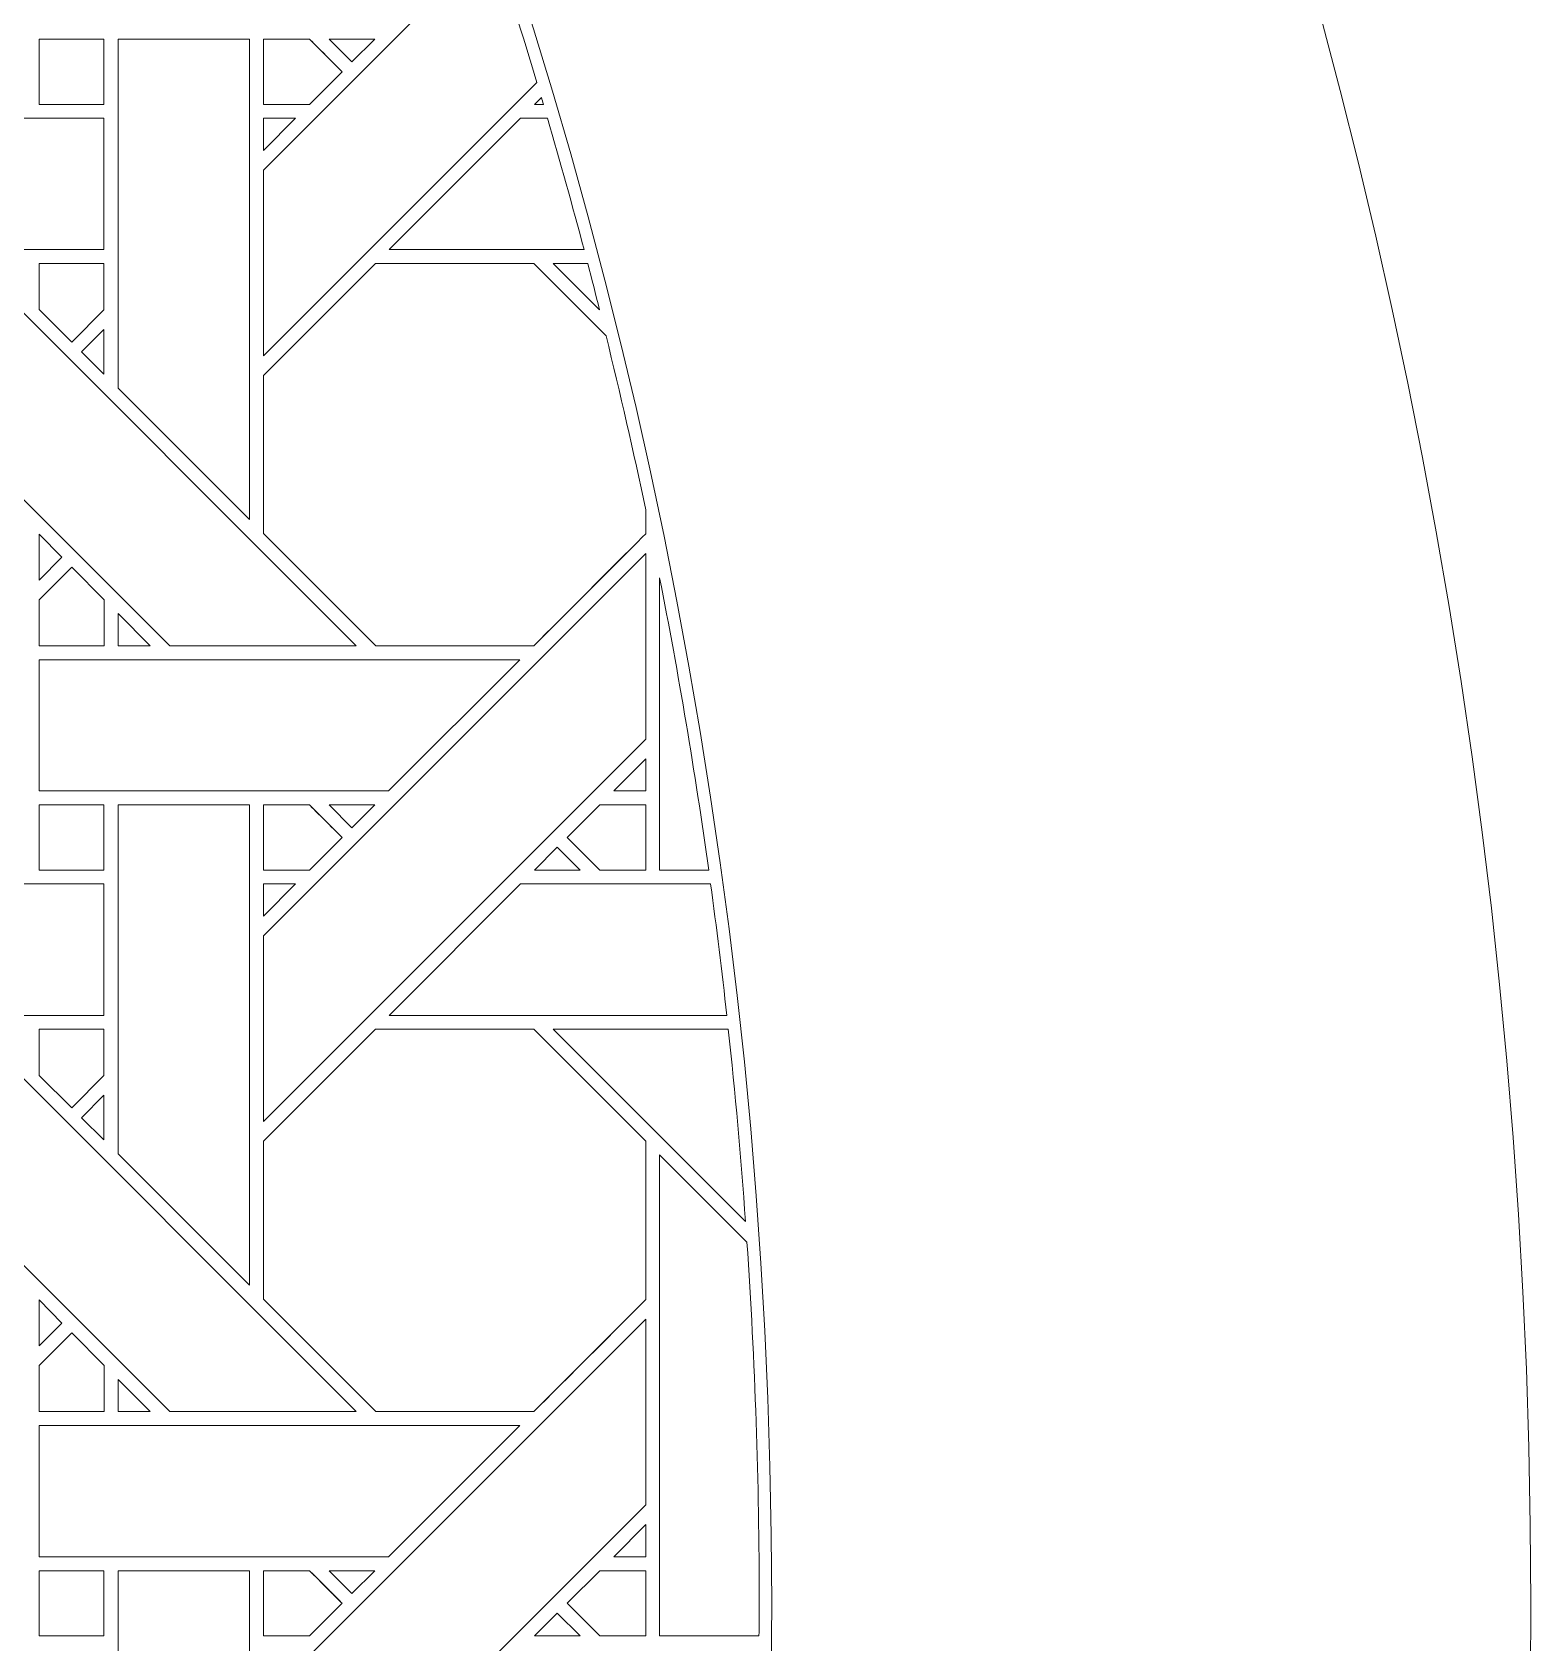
# Model space of a CAD drawing. Header units: inches. Extents: x 4.9 to 19.9, y 1.6 to 16.6.
# Drawn here: x 18.026 to 19.883, y 9.046 to 11.041 of the extents above; entities that cross this region are included whole.
import ezdxf

# ---------------------------------------------------------------- set-up
doc = ezdxf.new("R2010")
doc.units = ezdxf.units.IN
doc.header["$MEASUREMENT"] = 0
doc.layers.add('Design', color=7, linetype='Continuous', lineweight=0)

msp = doc.modelspace()

# ---------------------------------------------------------------- linework, layer by layer
at = {"layer": 'Design'}
for points, knots in [([(12.3829, 16.5948), (8.2407, 16.5948), (4.8829, 13.2369), (4.8829, 9.0948), (4.8829, 4.9526), (8.2407, 1.5948), (12.3829, 1.5948), (16.525, 1.5948), (19.8829, 4.9526), (19.8829, 9.0948), (19.8829, 13.2369), (16.525, 16.5948), (12.3829, 16.5948)], [0, 0, 0, 0, 1, 1, 1, 2, 2, 2, 3, 3, 3, 4, 4, 4, 4]), ([(12.3829, 15.6543), (8.7601, 15.6543), (5.8233, 12.7175), (5.8233, 9.0948), (5.8233, 5.472), (8.7601, 2.5353), (12.3829, 2.5353), (16.0056, 2.5353), (18.9424, 5.472), (18.9424, 9.0948), (18.9424, 12.7175), (16.0056, 15.6543), (12.3829, 15.6543)], [0, 0, 0, 0, 1, 1, 1, 2, 2, 2, 3, 3, 3, 4, 4, 4, 4]), ([(18.6515, 10.9792), (18.6515, 10.9792), (18.3128, 10.6404), (18.3128, 10.6404), (18.3128, 10.6404), (18.3128, 10.8705), (18.3128, 10.8705), (18.3128, 10.8705), (18.5963, 11.154), (18.5963, 11.154), (18.6155, 11.0961), (18.6339, 11.0378), (18.6515, 10.9792)], [0, 0, 0, 0, 1, 1, 1, 2, 2, 2, 3, 3, 3, 4, 4, 4, 4]), ([(18.1152, 10.9519), (18.1152, 10.9519), (18.0349, 10.9519), (18.0349, 10.9519), (18.0349, 10.9519), (18.0349, 11.0327), (18.0349, 11.0327), (18.0349, 11.0327), (18.1152, 11.0327), (18.1152, 11.0327), (18.1152, 11.0327), (18.1152, 10.9519), (18.1152, 10.9519)], [0, 0, 0, 0, 1, 1, 1, 2, 2, 2, 3, 3, 3, 4, 4, 4, 4]), ([(18.1152, 10.9519), (18.1152, 10.9519), (18.0349, 10.9519), (18.0349, 10.9519), (18.0349, 10.9519), (18.0349, 11.0327), (18.0349, 11.0327), (18.0349, 11.0327), (18.1152, 11.0327), (18.1152, 11.0327), (18.1152, 11.0327), (18.1152, 10.9519), (18.1152, 10.9519)], [0, 0, 0, 0, 1, 1, 1, 2, 2, 2, 3, 3, 3, 4, 4, 4, 4]), ([(18.1327, 10.6004), (18.1327, 10.6004), (18.1327, 11.0326), (18.1327, 11.0326), (18.1327, 11.0326), (18.2956, 11.0326), (18.2956, 11.0326), (18.2956, 11.0326), (18.2956, 10.4375), (18.2956, 10.4375), (18.2956, 10.4375), (18.1327, 10.6004), (18.1327, 10.6004)], [0, 0, 0, 0, 1, 1, 1, 2, 2, 2, 3, 3, 3, 4, 4, 4, 4]), ([(18.3128, 10.9519), (18.3128, 10.9519), (18.3128, 11.0327), (18.3128, 11.0327), (18.3128, 11.0327), (18.3699, 11.0327), (18.3699, 11.0327), (18.375, 11.0276), (18.4058, 10.9967), (18.4102, 10.9923), (18.4102, 10.9923), (18.3698, 10.9519), (18.3698, 10.9519), (18.3698, 10.9519), (18.3128, 10.9519), (18.3128, 10.9519)], [0, 0, 0, 0, 1, 1, 1, 2, 2, 2, 3, 3, 3, 4, 4, 4, 5, 5, 5, 5]), ([(18.4102, 10.9923), (18.4102, 10.9923), (18.3698, 10.9519), (18.3698, 10.9519), (18.3698, 10.9519), (18.3128, 10.9519), (18.3128, 10.9519), (18.3128, 10.9519), (18.3128, 11.0327), (18.3128, 11.0327), (18.3128, 11.0327), (18.3699, 11.0327), (18.3699, 11.0327), (18.3752, 11.0274), (18.406, 10.9965), (18.4102, 10.9923)], [0, 0, 0, 0, 1, 1, 1, 2, 2, 2, 3, 3, 3, 4, 4, 4, 5, 5, 5, 5]), ([(18.3942, 11.0326), (18.3942, 11.0326), (18.4507, 11.0326), (18.4507, 11.0326), (18.4507, 11.0326), (18.4224, 11.0045), (18.4224, 11.0045), (18.4224, 11.0045), (18.3942, 11.0326), (18.3942, 11.0326)], [0, 0, 0, 0, 1, 1, 1, 2, 2, 2, 3, 3, 3, 3]), ([(18.6597, 10.9519), (18.6597, 10.9519), (18.6486, 10.9519), (18.6486, 10.9519), (18.6486, 10.9519), (18.6572, 10.9605), (18.6572, 10.9605), (18.658, 10.9576), (18.6588, 10.9547), (18.6597, 10.9519)], [0, 0, 0, 0, 1, 1, 1, 2, 2, 2, 3, 3, 3, 3]), ([(18.1152, 10.9347), (18.1152, 10.9347), (18.1152, 10.7719), (18.1152, 10.7719), (18.1152, 10.7719), (17.5199, 10.7719), (17.5199, 10.7719), (17.5199, 10.7719), (17.6827, 10.9347), (17.6827, 10.9347), (17.6827, 10.9347), (18.1152, 10.9347), (18.1152, 10.9347)], [0, 0, 0, 0, 1, 1, 1, 2, 2, 2, 3, 3, 3, 4, 4, 4, 4]), ([(18.3526, 10.9347), (18.3526, 10.9347), (18.3128, 10.8949), (18.3128, 10.8949), (18.3128, 10.8949), (18.3128, 10.9347), (18.3128, 10.9347), (18.3128, 10.9347), (18.3526, 10.9347), (18.3526, 10.9347)], [0, 0, 0, 0, 1, 1, 1, 2, 2, 2, 3, 3, 3, 3]), ([(18.71, 10.7719), (18.71, 10.7719), (18.4686, 10.7719), (18.4686, 10.7719), (18.4686, 10.7719), (18.6314, 10.9347), (18.6314, 10.9347), (18.6314, 10.9347), (18.6646, 10.9347), (18.6646, 10.9347), (18.6804, 10.8807), (18.6955, 10.8265), (18.71, 10.7719)], [0, 0, 0, 0, 1, 1, 1, 2, 2, 2, 3, 3, 3, 4, 4, 4, 4]), ([(18.4278, 10.2811), (18.4278, 10.2811), (18.1968, 10.2811), (18.1968, 10.2811), (18.1968, 10.2811), (17.7232, 10.7548), (17.7232, 10.7548), (17.7232, 10.7548), (17.9541, 10.7548), (17.9541, 10.7548), (17.9541, 10.7548), (18.4278, 10.2811), (18.4278, 10.2811)], [0, 0, 0, 0, 1, 1, 1, 2, 2, 2, 3, 3, 3, 4, 4, 4, 4]), ([(18.1152, 10.7548), (18.1152, 10.7548), (18.1152, 10.6972), (18.1152, 10.6972), (18.1152, 10.6972), (18.0753, 10.6573), (18.0753, 10.6573), (18.0753, 10.6573), (18.0349, 10.6976), (18.0349, 10.6976), (18.0349, 10.6976), (18.0349, 10.7548), (18.0349, 10.7548), (18.0349, 10.7548), (18.1152, 10.7548), (18.1152, 10.7548)], [0, 0, 0, 0, 1, 1, 1, 2, 2, 2, 3, 3, 3, 4, 4, 4, 5, 5, 5, 5]), ([(18.0753, 10.6573), (18.0753, 10.6573), (18.0349, 10.6976), (18.0349, 10.6976), (18.0349, 10.6976), (18.0349, 10.7548), (18.0349, 10.7548), (18.0349, 10.7548), (18.1152, 10.7548), (18.1152, 10.7548), (18.1152, 10.7548), (18.1152, 10.6972), (18.1152, 10.6972), (18.1152, 10.6972), (18.0753, 10.6573), (18.0753, 10.6573)], [0, 0, 0, 0, 1, 1, 1, 2, 2, 2, 3, 3, 3, 4, 4, 4, 5, 5, 5, 5]), ([(18.4515, 10.7548), (18.4515, 10.7548), (18.6477, 10.7548), (18.6477, 10.7548), (18.6477, 10.7548), (18.7372, 10.6653), (18.7372, 10.6653), (18.7548, 10.5938), (18.7712, 10.5218), (18.7865, 10.4495), (18.7865, 10.4495), (18.7865, 10.4199), (18.7865, 10.4199), (18.7687, 10.4019), (18.6567, 10.2902), (18.6478, 10.2812), (18.6478, 10.2812), (18.452, 10.2812), (18.452, 10.2812), (18.452, 10.2812), (18.3128, 10.4204), (18.3128, 10.4204), (18.3128, 10.4204), (18.3128, 10.6161), (18.3128, 10.6161), (18.3128, 10.6161), (18.4515, 10.7548), (18.4515, 10.7548)], [0, 0, 0, 0, 1, 1, 1, 2, 2, 2, 3, 3, 3, 4, 4, 4, 5, 5, 5, 6, 6, 6, 7, 7, 7, 8, 8, 8, 9, 9, 9, 9]), ([(18.7865, 10.4495), (18.7865, 10.4495), (18.7865, 10.4199), (18.7865, 10.4199), (18.7687, 10.402), (18.6568, 10.2902), (18.6478, 10.2812), (18.6478, 10.2812), (18.452, 10.2812), (18.452, 10.2812), (18.452, 10.2812), (18.3128, 10.4204), (18.3128, 10.4204), (18.3128, 10.4204), (18.3128, 10.6161), (18.3128, 10.6161), (18.3128, 10.6161), (18.4515, 10.7548), (18.4515, 10.7548), (18.4515, 10.7548), (18.6477, 10.7548), (18.6477, 10.7548), (18.6477, 10.7548), (18.7372, 10.6653), (18.7372, 10.6653), (18.7548, 10.5938), (18.7712, 10.5218), (18.7865, 10.4495)], [0, 0, 0, 0, 1, 1, 1, 2, 2, 2, 3, 3, 3, 4, 4, 4, 5, 5, 5, 6, 6, 6, 7, 7, 7, 8, 8, 8, 9, 9, 9, 9]), ([(18.7292, 10.6975), (18.7292, 10.6975), (18.6719, 10.7548), (18.6719, 10.7548), (18.6719, 10.7548), (18.7145, 10.7548), (18.7145, 10.7548), (18.7195, 10.7357), (18.7243, 10.7166), (18.7292, 10.6975)], [0, 0, 0, 0, 1, 1, 1, 2, 2, 2, 3, 3, 3, 3]), ([(18.1152, 10.6729), (18.1152, 10.6729), (18.1152, 10.6178), (18.1152, 10.6178), (18.1152, 10.6178), (18.0874, 10.6452), (18.0874, 10.6452), (18.0874, 10.6452), (18.1152, 10.6729), (18.1152, 10.6729)], [0, 0, 0, 0, 1, 1, 1, 2, 2, 2, 3, 3, 3, 3]), ([(18.0349, 10.3626), (18.0349, 10.3626), (18.0349, 10.4193), (18.0349, 10.4193), (18.0349, 10.4193), (18.0631, 10.3908), (18.0631, 10.3908), (18.0631, 10.3908), (18.0349, 10.3626), (18.0349, 10.3626)], [0, 0, 0, 0, 1, 1, 1, 2, 2, 2, 3, 3, 3, 3]), ([(18.0349, 10.2809), (18.0349, 10.2809), (18.0349, 10.3382), (18.0349, 10.3382), (18.0349, 10.3382), (18.0753, 10.3785), (18.0753, 10.3785), (18.0753, 10.3785), (18.1156, 10.3382), (18.1156, 10.3382), (18.1156, 10.3382), (18.1156, 10.2809), (18.1156, 10.2809), (18.1156, 10.2809), (18.0349, 10.2809), (18.0349, 10.2809)], [0, 0, 0, 0, 1, 1, 1, 2, 2, 2, 3, 3, 3, 4, 4, 4, 5, 5, 5, 5]), ([(18.0753, 10.3785), (18.0753, 10.3785), (18.1156, 10.3382), (18.1156, 10.3382), (18.1156, 10.3382), (18.1156, 10.2809), (18.1156, 10.2809), (18.1156, 10.2809), (18.0349, 10.2809), (18.0349, 10.2809), (18.0349, 10.2809), (18.0349, 10.3382), (18.0349, 10.3382), (18.0349, 10.3382), (18.0753, 10.3785), (18.0753, 10.3785)], [0, 0, 0, 0, 1, 1, 1, 2, 2, 2, 3, 3, 3, 4, 4, 4, 5, 5, 5, 5]), ([(18.7864, 10.1654), (18.7864, 10.1654), (18.3128, 9.6917), (18.3128, 9.6917), (18.3128, 9.6917), (18.3128, 9.9218), (18.3128, 9.9218), (18.3128, 9.9218), (18.7864, 10.3954), (18.7864, 10.3954), (18.7864, 10.3954), (18.7864, 10.1654), (18.7864, 10.1654)], [0, 0, 0, 0, 1, 1, 1, 2, 2, 2, 3, 3, 3, 4, 4, 4, 4]), ([(18.8036, 10.3655), (18.8271, 10.2458), (18.8475, 10.125), (18.8644, 10.0031), (18.8644, 10.0031), (18.8036, 10.0031), (18.8036, 10.0031), (18.8036, 10.0031), (18.8036, 10.3655), (18.8036, 10.3655)], [0, 0, 0, 0, 1, 1, 1, 2, 2, 2, 3, 3, 3, 3]), ([(18.1328, 10.2811), (18.1328, 10.2811), (18.1328, 10.3209), (18.1328, 10.3209), (18.1328, 10.3209), (18.1725, 10.2811), (18.1725, 10.2811), (18.1725, 10.2811), (18.1328, 10.2811), (18.1328, 10.2811)], [0, 0, 0, 0, 1, 1, 1, 2, 2, 2, 3, 3, 3, 3]), ([(18.4679, 10.1012), (18.4679, 10.1012), (18.0349, 10.1012), (18.0349, 10.1012), (18.0349, 10.1012), (18.0349, 10.2639), (18.0349, 10.2639), (18.0349, 10.2639), (18.6306, 10.2639), (18.6306, 10.2639), (18.6306, 10.2639), (18.4679, 10.1012), (18.4679, 10.1012)], [0, 0, 0, 0, 1, 1, 1, 2, 2, 2, 3, 3, 3, 4, 4, 4, 4]), ([(18.7864, 10.141), (18.7864, 10.141), (18.7864, 10.1012), (18.7864, 10.1012), (18.7864, 10.1012), (18.7467, 10.1012), (18.7467, 10.1012), (18.7467, 10.1012), (18.7864, 10.141), (18.7864, 10.141)], [0, 0, 0, 0, 1, 1, 1, 2, 2, 2, 3, 3, 3, 3]), ([(18.1152, 10.0031), (18.1152, 10.0031), (18.0349, 10.0031), (18.0349, 10.0031), (18.0349, 10.0031), (18.0349, 10.0839), (18.0349, 10.0839), (18.0349, 10.0839), (18.1152, 10.0839), (18.1152, 10.0839), (18.1152, 10.0839), (18.1152, 10.0031), (18.1152, 10.0031)], [0, 0, 0, 0, 1, 1, 1, 2, 2, 2, 3, 3, 3, 4, 4, 4, 4]), ([(18.1152, 10.0031), (18.1152, 10.0031), (18.0349, 10.0031), (18.0349, 10.0031), (18.0349, 10.0031), (18.0349, 10.0839), (18.0349, 10.0839), (18.0349, 10.0839), (18.1152, 10.0839), (18.1152, 10.0839), (18.1152, 10.0839), (18.1152, 10.0031), (18.1152, 10.0031)], [0, 0, 0, 0, 1, 1, 1, 2, 2, 2, 3, 3, 3, 4, 4, 4, 4]), ([(18.1327, 9.6517), (18.1327, 9.6517), (18.1327, 10.0839), (18.1327, 10.0839), (18.1327, 10.0839), (18.2956, 10.0839), (18.2956, 10.0839), (18.2956, 10.0839), (18.2956, 9.4888), (18.2956, 9.4888), (18.2956, 9.4888), (18.1327, 9.6517), (18.1327, 9.6517)], [0, 0, 0, 0, 1, 1, 1, 2, 2, 2, 3, 3, 3, 4, 4, 4, 4]), ([(18.3699, 10.0839), (18.375, 10.0788), (18.4058, 10.048), (18.4102, 10.0436), (18.4102, 10.0436), (18.3698, 10.0032), (18.3698, 10.0032), (18.3698, 10.0032), (18.3128, 10.0032), (18.3128, 10.0032), (18.3128, 10.0032), (18.3128, 10.0839), (18.3128, 10.0839), (18.3128, 10.0839), (18.3699, 10.0839), (18.3699, 10.0839)], [0, 0, 0, 0, 1, 1, 1, 2, 2, 2, 3, 3, 3, 4, 4, 4, 5, 5, 5, 5]), ([(18.4102, 10.0436), (18.4102, 10.0436), (18.3698, 10.0032), (18.3698, 10.0032), (18.3698, 10.0032), (18.3128, 10.0032), (18.3128, 10.0032), (18.3128, 10.0032), (18.3128, 10.0839), (18.3128, 10.0839), (18.3128, 10.0839), (18.3699, 10.0839), (18.3699, 10.0839), (18.3752, 10.0786), (18.406, 10.0477), (18.4102, 10.0436)], [0, 0, 0, 0, 1, 1, 1, 2, 2, 2, 3, 3, 3, 4, 4, 4, 5, 5, 5, 5]), ([(18.3942, 10.0839), (18.3942, 10.0839), (18.4507, 10.0839), (18.4507, 10.0839), (18.4507, 10.0839), (18.4224, 10.0557), (18.4224, 10.0557), (18.4224, 10.0557), (18.3942, 10.0839), (18.3942, 10.0839)], [0, 0, 0, 0, 1, 1, 1, 2, 2, 2, 3, 3, 3, 3]), ([(18.7865, 10.084), (18.7865, 10.084), (18.7865, 10.0031), (18.7865, 10.0031), (18.7865, 10.0031), (18.7294, 10.0031), (18.7294, 10.0031), (18.7294, 10.0031), (18.689, 10.0435), (18.689, 10.0435), (18.689, 10.0435), (18.7294, 10.084), (18.7294, 10.084), (18.7294, 10.084), (18.7865, 10.084), (18.7865, 10.084)], [0, 0, 0, 0, 1, 1, 1, 2, 2, 2, 3, 3, 3, 4, 4, 4, 5, 5, 5, 5]), ([(18.7865, 10.0031), (18.7865, 10.0031), (18.7294, 10.0031), (18.7294, 10.0031), (18.7294, 10.0031), (18.689, 10.0435), (18.689, 10.0435), (18.689, 10.0435), (18.7294, 10.084), (18.7294, 10.084), (18.7294, 10.084), (18.7865, 10.084), (18.7865, 10.084), (18.7865, 10.084), (18.7865, 10.0031), (18.7865, 10.0031)], [0, 0, 0, 0, 1, 1, 1, 2, 2, 2, 3, 3, 3, 4, 4, 4, 5, 5, 5, 5]), ([(18.6768, 10.0314), (18.6768, 10.0314), (18.7051, 10.0031), (18.7051, 10.0031), (18.7051, 10.0031), (18.6486, 10.0031), (18.6486, 10.0031), (18.6486, 10.0031), (18.6768, 10.0314), (18.6768, 10.0314)], [0, 0, 0, 0, 1, 1, 1, 2, 2, 2, 3, 3, 3, 3]), ([(18.1152, 9.986), (18.1152, 9.986), (18.1152, 9.8232), (18.1152, 9.8232), (18.1152, 9.8232), (17.5199, 9.8232), (17.5199, 9.8232), (17.5199, 9.8232), (17.6827, 9.986), (17.6827, 9.986), (17.6827, 9.986), (18.1152, 9.986), (18.1152, 9.986)], [0, 0, 0, 0, 1, 1, 1, 2, 2, 2, 3, 3, 3, 4, 4, 4, 4]), ([(18.3526, 9.986), (18.3526, 9.986), (18.3128, 9.9462), (18.3128, 9.9462), (18.3128, 9.9462), (18.3128, 9.986), (18.3128, 9.986), (18.3128, 9.986), (18.3526, 9.986), (18.3526, 9.986)], [0, 0, 0, 0, 1, 1, 1, 2, 2, 2, 3, 3, 3, 3]), ([(18.8868, 9.8232), (18.8868, 9.8232), (18.4686, 9.8232), (18.4686, 9.8232), (18.4686, 9.8232), (18.6314, 9.986), (18.6314, 9.986), (18.6314, 9.986), (18.8667, 9.986), (18.8667, 9.986), (18.8741, 9.9319), (18.8808, 9.8777), (18.8868, 9.8232)], [0, 0, 0, 0, 1, 1, 1, 2, 2, 2, 3, 3, 3, 4, 4, 4, 4]), ([(18.4278, 9.3324), (18.4278, 9.3324), (18.1968, 9.3324), (18.1968, 9.3324), (18.1968, 9.3324), (17.7232, 9.8061), (17.7232, 9.8061), (17.7232, 9.8061), (17.9541, 9.8061), (17.9541, 9.8061), (17.9541, 9.8061), (18.4278, 9.3324), (18.4278, 9.3324)], [0, 0, 0, 0, 1, 1, 1, 2, 2, 2, 3, 3, 3, 4, 4, 4, 4]), ([(18.1152, 9.8061), (18.1152, 9.8061), (18.1152, 9.7485), (18.1152, 9.7485), (18.1152, 9.7485), (18.0753, 9.7085), (18.0753, 9.7085), (18.0753, 9.7085), (18.0349, 9.7489), (18.0349, 9.7489), (18.0349, 9.7489), (18.0349, 9.8061), (18.0349, 9.8061), (18.0349, 9.8061), (18.1152, 9.8061), (18.1152, 9.8061)], [0, 0, 0, 0, 1, 1, 1, 2, 2, 2, 3, 3, 3, 4, 4, 4, 5, 5, 5, 5]), ([(18.0753, 9.7085), (18.0753, 9.7085), (18.0349, 9.7489), (18.0349, 9.7489), (18.0349, 9.7489), (18.0349, 9.8061), (18.0349, 9.8061), (18.0349, 9.8061), (18.1152, 9.8061), (18.1152, 9.8061), (18.1152, 9.8061), (18.1152, 9.7485), (18.1152, 9.7485), (18.1152, 9.7485), (18.0753, 9.7085), (18.0753, 9.7085)], [0, 0, 0, 0, 1, 1, 1, 2, 2, 2, 3, 3, 3, 4, 4, 4, 5, 5, 5, 5]), ([(18.4515, 9.8061), (18.4515, 9.8061), (18.6477, 9.8061), (18.6477, 9.8061), (18.6477, 9.8061), (18.7865, 9.6673), (18.7865, 9.6673), (18.7865, 9.6673), (18.7865, 9.4711), (18.7865, 9.4711), (18.7687, 9.4532), (18.6567, 9.3414), (18.6478, 9.3324), (18.6478, 9.3324), (18.452, 9.3324), (18.452, 9.3324), (18.452, 9.3324), (18.3128, 9.4717), (18.3128, 9.4717), (18.3128, 9.4717), (18.3128, 9.6673), (18.3128, 9.6673), (18.3128, 9.6673), (18.4515, 9.8061), (18.4515, 9.8061)], [0, 0, 0, 0, 1, 1, 1, 2, 2, 2, 3, 3, 3, 4, 4, 4, 5, 5, 5, 6, 6, 6, 7, 7, 7, 8, 8, 8, 8]), ([(18.452, 9.3324), (18.452, 9.3324), (18.3128, 9.4717), (18.3128, 9.4717), (18.3128, 9.4717), (18.3128, 9.6673), (18.3128, 9.6673), (18.3128, 9.6673), (18.4515, 9.8061), (18.4515, 9.8061), (18.4515, 9.8061), (18.6477, 9.8061), (18.6477, 9.8061), (18.6477, 9.8061), (18.7865, 9.6673), (18.7865, 9.6673), (18.7865, 9.6673), (18.7865, 9.4711), (18.7865, 9.4711), (18.7687, 9.4532), (18.6568, 9.3415), (18.6478, 9.3324), (18.6478, 9.3324), (18.452, 9.3324), (18.452, 9.3324)], [0, 0, 0, 0, 1, 1, 1, 2, 2, 2, 3, 3, 3, 4, 4, 4, 5, 5, 5, 6, 6, 6, 7, 7, 7, 8, 8, 8, 8]), ([(18.91, 9.5679), (18.91, 9.5679), (18.6719, 9.8061), (18.6719, 9.8061), (18.6719, 9.8061), (18.8886, 9.8061), (18.8886, 9.8061), (18.8972, 9.7271), (18.9043, 9.6477), (18.91, 9.5679)], [0, 0, 0, 0, 1, 1, 1, 2, 2, 2, 3, 3, 3, 3]), ([(18.1152, 9.7242), (18.1152, 9.7242), (18.1152, 9.6691), (18.1152, 9.6691), (18.1152, 9.6691), (18.0874, 9.6964), (18.0874, 9.6964), (18.0874, 9.6964), (18.1152, 9.7242), (18.1152, 9.7242)], [0, 0, 0, 0, 1, 1, 1, 2, 2, 2, 3, 3, 3, 3]), ([(18.8036, 9.0544), (18.8036, 9.0544), (18.8036, 9.6503), (18.8036, 9.6503), (18.8036, 9.6503), (18.9118, 9.5424), (18.9118, 9.5424), (18.9218, 9.3945), (18.927, 9.2452), (18.927, 9.0948), (18.927, 9.0813), (18.9268, 9.0679), (18.9267, 9.0544), (18.9267, 9.0544), (18.8036, 9.0544), (18.8036, 9.0544)], [0, 0, 0, 0, 1, 1, 1, 2, 2, 2, 3, 3, 3, 4, 4, 4, 5, 5, 5, 5]), ([(18.0349, 9.4138), (18.0349, 9.4138), (18.0349, 9.4706), (18.0349, 9.4706), (18.0349, 9.4706), (18.0631, 9.442), (18.0631, 9.442), (18.0631, 9.442), (18.0349, 9.4138), (18.0349, 9.4138)], [0, 0, 0, 0, 1, 1, 1, 2, 2, 2, 3, 3, 3, 3]), ([(18.3128, 8.743), (18.3128, 8.743), (18.3128, 8.9731), (18.3128, 8.9731), (18.3128, 8.9731), (18.7864, 9.4467), (18.7864, 9.4467), (18.7864, 9.4467), (18.7864, 9.2166), (18.7864, 9.2166), (18.7864, 9.2166), (18.3128, 8.743), (18.3128, 8.743)], [0, 0, 0, 0, 1, 1, 1, 2, 2, 2, 3, 3, 3, 4, 4, 4, 4]), ([(18.0349, 9.3322), (18.0349, 9.3322), (18.0349, 9.3895), (18.0349, 9.3895), (18.0349, 9.3895), (18.0753, 9.4298), (18.0753, 9.4298), (18.0753, 9.4298), (18.1156, 9.3895), (18.1156, 9.3895), (18.1156, 9.3895), (18.1156, 9.3322), (18.1156, 9.3322), (18.1156, 9.3322), (18.0349, 9.3322), (18.0349, 9.3322)], [0, 0, 0, 0, 1, 1, 1, 2, 2, 2, 3, 3, 3, 4, 4, 4, 5, 5, 5, 5]), ([(18.0349, 9.3895), (18.0349, 9.3895), (18.0753, 9.4298), (18.0753, 9.4298), (18.0753, 9.4298), (18.1156, 9.3895), (18.1156, 9.3895), (18.1156, 9.3895), (18.1156, 9.3322), (18.1156, 9.3322), (18.1156, 9.3322), (18.0349, 9.3322), (18.0349, 9.3322), (18.0349, 9.3322), (18.0349, 9.3895), (18.0349, 9.3895)], [0, 0, 0, 0, 1, 1, 1, 2, 2, 2, 3, 3, 3, 4, 4, 4, 5, 5, 5, 5]), ([(18.1725, 9.3324), (18.1725, 9.3324), (18.1328, 9.3324), (18.1328, 9.3324), (18.1328, 9.3324), (18.1328, 9.3722), (18.1328, 9.3722), (18.1328, 9.3722), (18.1725, 9.3324), (18.1725, 9.3324)], [0, 0, 0, 0, 1, 1, 1, 2, 2, 2, 3, 3, 3, 3]), ([(18.0349, 9.1525), (18.0349, 9.1525), (18.0349, 9.3152), (18.0349, 9.3152), (18.0349, 9.3152), (18.6306, 9.3152), (18.6306, 9.3152), (18.6306, 9.3152), (18.4679, 9.1525), (18.4679, 9.1525), (18.4679, 9.1525), (18.0349, 9.1525), (18.0349, 9.1525)], [0, 0, 0, 0, 1, 1, 1, 2, 2, 2, 3, 3, 3, 4, 4, 4, 4]), ([(18.7864, 9.1923), (18.7864, 9.1923), (18.7864, 9.1525), (18.7864, 9.1525), (18.7864, 9.1525), (18.7467, 9.1525), (18.7467, 9.1525), (18.7467, 9.1525), (18.7864, 9.1923), (18.7864, 9.1923)], [0, 0, 0, 0, 1, 1, 1, 2, 2, 2, 3, 3, 3, 3]), ([(18.1152, 9.0544), (18.1152, 9.0544), (18.0349, 9.0544), (18.0349, 9.0544), (18.0349, 9.0544), (18.0349, 9.1352), (18.0349, 9.1352), (18.0349, 9.1352), (18.1152, 9.1352), (18.1152, 9.1352), (18.1152, 9.1352), (18.1152, 9.0544), (18.1152, 9.0544)], [0, 0, 0, 0, 1, 1, 1, 2, 2, 2, 3, 3, 3, 4, 4, 4, 4]), ([(18.0349, 9.0544), (18.0349, 9.0544), (18.0349, 9.1352), (18.0349, 9.1352), (18.0349, 9.1352), (18.1152, 9.1352), (18.1152, 9.1352), (18.1152, 9.1352), (18.1152, 9.0544), (18.1152, 9.0544), (18.1152, 9.0544), (18.0349, 9.0544), (18.0349, 9.0544)], [0, 0, 0, 0, 1, 1, 1, 2, 2, 2, 3, 3, 3, 4, 4, 4, 4]), ([(18.2956, 8.5401), (18.2956, 8.5401), (18.1327, 8.703), (18.1327, 8.703), (18.1327, 8.703), (18.1327, 9.1352), (18.1327, 9.1352), (18.1327, 9.1352), (18.2956, 9.1352), (18.2956, 9.1352), (18.2956, 9.1352), (18.2956, 8.5401), (18.2956, 8.5401)], [0, 0, 0, 0, 1, 1, 1, 2, 2, 2, 3, 3, 3, 4, 4, 4, 4]), ([(18.3699, 9.1352), (18.375, 9.1301), (18.4058, 9.0993), (18.4102, 9.0948), (18.4102, 9.0948), (18.3698, 9.0544), (18.3698, 9.0544), (18.3698, 9.0544), (18.3128, 9.0544), (18.3128, 9.0544), (18.3128, 9.0544), (18.3128, 9.1352), (18.3128, 9.1352), (18.3128, 9.1352), (18.3699, 9.1352), (18.3699, 9.1352)], [0, 0, 0, 0, 1, 1, 1, 2, 2, 2, 3, 3, 3, 4, 4, 4, 5, 5, 5, 5]), ([(18.3128, 9.0544), (18.3128, 9.0544), (18.3128, 9.1352), (18.3128, 9.1352), (18.3128, 9.1352), (18.3699, 9.1352), (18.3699, 9.1352), (18.3753, 9.1298), (18.4062, 9.0989), (18.4102, 9.0948), (18.4102, 9.0948), (18.3698, 9.0544), (18.3698, 9.0544), (18.3698, 9.0544), (18.3128, 9.0544), (18.3128, 9.0544)], [0, 0, 0, 0, 1, 1, 1, 2, 2, 2, 3, 3, 3, 4, 4, 4, 5, 5, 5, 5]), ([(18.3942, 9.1352), (18.3942, 9.1352), (18.4507, 9.1352), (18.4507, 9.1352), (18.4507, 9.1352), (18.4224, 9.107), (18.4224, 9.107), (18.4224, 9.107), (18.3942, 9.1352), (18.3942, 9.1352)], [0, 0, 0, 0, 1, 1, 1, 2, 2, 2, 3, 3, 3, 3]), ([(18.7865, 9.1352), (18.7865, 9.1352), (18.7865, 9.0544), (18.7865, 9.0544), (18.7865, 9.0544), (18.7294, 9.0544), (18.7294, 9.0544), (18.7294, 9.0544), (18.689, 9.0948), (18.689, 9.0948), (18.689, 9.0948), (18.7294, 9.1352), (18.7294, 9.1352), (18.7294, 9.1352), (18.7865, 9.1352), (18.7865, 9.1352)], [0, 0, 0, 0, 1, 1, 1, 2, 2, 2, 3, 3, 3, 4, 4, 4, 5, 5, 5, 5]), ([(18.689, 9.0948), (18.689, 9.0948), (18.7294, 9.1352), (18.7294, 9.1352), (18.7294, 9.1352), (18.7865, 9.1352), (18.7865, 9.1352), (18.7865, 9.1352), (18.7865, 9.0544), (18.7865, 9.0544), (18.7865, 9.0544), (18.7294, 9.0544), (18.7294, 9.0544), (18.7294, 9.0544), (18.689, 9.0948), (18.689, 9.0948)], [0, 0, 0, 0, 1, 1, 1, 2, 2, 2, 3, 3, 3, 4, 4, 4, 5, 5, 5, 5]), ([(18.6768, 9.0827), (18.6768, 9.0827), (18.7051, 9.0544), (18.7051, 9.0544), (18.7051, 9.0544), (18.6486, 9.0544), (18.6486, 9.0544), (18.6486, 9.0544), (18.6768, 9.0827), (18.6768, 9.0827)], [0, 0, 0, 0, 1, 1, 1, 2, 2, 2, 3, 3, 3, 3])]:
    msp.add_open_spline(points, degree=3, knots=knots, dxfattribs=at)

doc.saveas('drawing.dxf')
